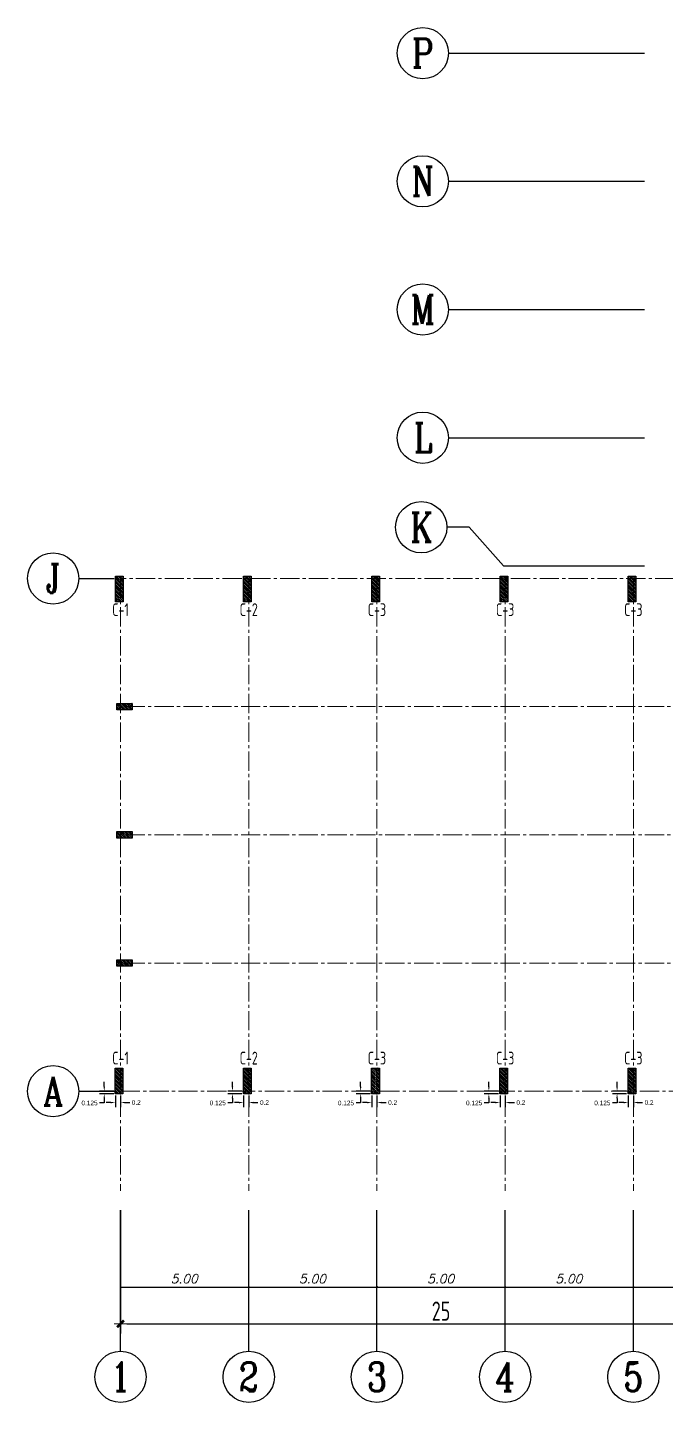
# Model space of a CAD drawing. Header units: metres. Extents: x 202848 to 204724, y 1924431 to 1925550.
# Drawn here: x 204046 to 204070.9, y 1925072.8 to 1925126.5 of the extents above; entities that cross this region are included whole.
import ezdxf
from ezdxf.enums import TextEntityAlignment as Align

# ---------------------------------------------------------------- set-up
doc = ezdxf.new("R2010")
doc.units = ezdxf.units.M
doc.header["$MEASUREMENT"] = 0
doc.linetypes.add('CENTER2', pattern=[1.125, 0.75, -0.125, 0.125, -0.125])
doc.layers.add('Axis', color=1, linetype='CENTER2', lineweight=5)
doc.layers.add('Dimations', color=3, linetype='Continuous', lineweight=5)
for name, color, linetype in [('Axis Name', 8, 'Continuous'), ('Columns', 2, 'Continuous'), ('YQ_DIM', 3, 'Continuous')]:
    doc.layers.add(name, color=color, linetype=linetype)
doc.styles.add('ROMANS', font='romans.shx', dxfattribs={"oblique": 15})
doc.styles.get("Standard").update_dxf_attribs({"font": 'arial.ttf'})
doc.styles.add('YQ_AXIS', font='COMPLEX.SHX', dxfattribs={"width": 0.8, "bigfont": 'GBCBIG.SHX'})
doc.styles.add('YQ_DIM', font='SUPEROS.SHX', dxfattribs={"width": 0.8, "bigfont": 'HZDX.SHX'})
doc.styles.add('YQ_TEXT', font='SUPEROS.SHX', dxfattribs={"width": 0.8, "bigfont": 'HZDX.SHX'})
doc.dimstyles.new('Copy(2) of DIM-50$', dxfattribs={"dimscale": 0, "dimtxt": 0.35, "dimasz": 0.03, "dimexe": 0, "dimexo": 0, "dimgap": 0.15, "dimtad": 1, "dimzin": 0, "dimdsep": 46, "dimtxsty": 'ROMANS', "dimblk1": 'OBLIQUE', "dimblk2": 'DTICK', "dimsah": 1, "dimcen": 0.1, "dimse1": 1, "dimse2": 1, "dimclrd": 2, "dimclre": 51, "dimclrt": 3, "dimaunit": 1, "dimadec": 0, "dimazin": 0, "dimtfac": 1e-05, "dimtmove": 2, "dimatfit": 0, "dimldrblk": 'DTICK', "dimfxl": 0, "dimtolj": 1, "dimtzin": 0, "dimlwe": -1, "dimarcsym": 0})
doc.dimstyles.get("Standard").update_dxf_attribs({"dimtxt": 0.18, "dimasz": 0.18, "dimexe": 0.18, "dimexo": 0.0625, "dimgap": 0.09, "dimtad": 0, "dimtih": 1, "dimtoh": 1, "dimdec": 4, "dimzin": 0, "dimdsep": 46, "dimtxsty": 'Standard', "dimcen": 0.09, "dimadec": 0, "dimazin": 0, "dimtfac": 1, "dimtdec": 4, "dimtofl": 0, "dimtmove": 0, "dimatfit": 3, "dimfxl": 1, "dimtolj": 1, "dimtzin": 0, "dimarcsym": 0})
doc.dimstyles.new('yqm0_250', dxfattribs={"dimscale": 0.25, "dimtxt": 3, "dimasz": 1, "dimexe": 1.5, "dimexo": 3, "dimgap": 0.5, "dimtad": 1, "dimdec": 3, "dimdsep": 46, "dimtxsty": 'YQ_DIM', "dimblk": 'YQTICK', "dimcen": 0, "dimclrd": 256, "dimclre": 256, "dimclrt": 7, "dimadec": 1, "dimazin": 2, "dimtfac": 1, "dimtdec": 4, "dimtix": 1, "dimtmove": 2, "dimatfit": 2, "dimfxl": 1, "dimtolj": 1, "dimtzin": 0, "dimarcsym": 0})
pattern_1 = [(135, (510.506864, 218.711283), (-0.0353553390593, -0.0353553390593), [])]

# ---------------------------------------------------------------- blocks, each defined once
blk = doc.blocks.new('*D756')
at = {"layer": 'Defpoints', "color": 0, "lineweight": -2, "transparency": 16777216}
for p in [(204069.454, 1925084.865), (204069.654, 1925084.865), (204069.654, 1925084.522)]:
    blk.add_point(p, dxfattribs=at)
at = {"layer": 'Dimations', "color": 0, "lineweight": -2, "transparency": 16777216}
for p, q in [((204069.454, 1925084.802), (204069.454, 1925084.342)), ((204069.654, 1925084.802), (204069.654, 1925084.342)), ((204069.274, 1925084.522), (204069.094, 1925084.522)), ((204069.834, 1925084.522), (204070.014, 1925084.522))]:
    blk.add_line(p, q, dxfattribs=at)
for points in [[(204069.274, 1925084.552), (204069.274, 1925084.492), (204069.454, 1925084.522)], [(204069.834, 1925084.552), (204069.834, 1925084.492), (204069.654, 1925084.522)]]:
    blk.add_solid(points, dxfattribs=at)
at = {"layer": 'Dimations', "color": 0, "lineweight": -2, "transparency": 16777216, "insert": (204070.267, 1925084.522), "char_height": 0.18, "attachment_point": 5}
blk.add_mtext('\\A1;0.2', dxfattribs=at)
blk = doc.blocks.new('*D757')
at = {"layer": 'Defpoints', "color": 0, "lineweight": -2, "transparency": 16777216}
for p in [(204069.019, 1925084.865), (204069.454, 1925084.965), (204069.454, 1925084.865)]:
    blk.add_point(p, dxfattribs=at)
at = {"layer": 'Dimations', "color": 0, "lineweight": -2, "transparency": 16777216}
for p, q in [((204069.019, 1925085.145), (204069.019, 1925085.325)), ((204069.391, 1925084.965), (204068.839, 1925084.965)), ((204069.391, 1925084.865), (204068.839, 1925084.865)), ((204069.019, 1925084.505), (204068.839, 1925084.505)), ((204069.019, 1925084.685), (204069.019, 1925084.505))]:
    blk.add_line(p, q, dxfattribs=at)
for points in [[(204068.989, 1925085.145), (204069.049, 1925085.145), (204069.019, 1925084.965)], [(204068.989, 1925084.685), (204069.049, 1925084.685), (204069.019, 1925084.865)]]:
    blk.add_solid(points, dxfattribs=at)
at = {"layer": 'Dimations', "color": 0, "lineweight": -2, "transparency": 16777216, "insert": (204068.445, 1925084.505), "char_height": 0.18, "attachment_point": 5}
blk.add_mtext('\\A1;0.125', dxfattribs=at)
blk = doc.blocks.new('_OBLIQUE')
at = {"color": 0, "linetype": 'ByBlock'}
blk.add_line((-0.5, -0.5), (0.5, 0.5), dxfattribs=at)
blk = doc.blocks.new('DTICK')
at = {"color": 3}
blk.add_line((-1, -1), (1, 1), dxfattribs=at)
for p, q in [((-1, 0), (1, 0)), ((0, 1), (0, -1))]:
    blk.add_line(p, q)
blk = doc.blocks.new('*D1249')
at = {"layer": 'Defpoints', "color": 0, "lineweight": -2, "transparency": 16777216}
for p in [(204049.654, 1925081.073), (204054.654, 1925081.073), (204054.654, 1925077.323)]:
    blk.add_point(p, dxfattribs=at)
at = {"layer": 'Dimations', "color": 2, "lineweight": -2, "transparency": 16777216}
blk.add_line((204049.654, 1925077.323), (204054.624, 1925077.323), dxfattribs=at)
at = {"layer": 'Dimations', "color": 2, "lineweight": -2, "transparency": 16777216, "xscale": 0.03, "yscale": 0.03, "zscale": 0.03, "rotation": 180}
blk.add_blockref('_OBLIQUE', (204049.654, 1925077.323), dxfattribs=at)
at = {"layer": 'Dimations', "color": 2, "lineweight": -2, "transparency": 16777216, "xscale": 0.03, "yscale": 0.03, "zscale": 0.03}
blk.add_blockref('DTICK', (204054.654, 1925077.323), dxfattribs=at)
at = {"layer": 'Dimations', "color": 3, "transparency": 16777216, "insert": (204052.139, 1925077.648), "char_height": 0.35, "attachment_point": 5, "style": 'ROMANS'}
blk.add_mtext('\\A1;5.00', dxfattribs=at)
blk = doc.blocks.new('*D1250')
at = {"layer": 'Defpoints', "color": 0, "lineweight": -2, "transparency": 16777216}
for p in [(204054.654, 1925081.073), (204059.654, 1925081.073), (204059.654, 1925077.323)]:
    blk.add_point(p, dxfattribs=at)
at = {"layer": 'Dimations', "color": 2, "lineweight": -2, "transparency": 16777216}
blk.add_line((204054.654, 1925077.323), (204059.624, 1925077.323), dxfattribs=at)
at = {"layer": 'Dimations', "color": 2, "lineweight": -2, "transparency": 16777216, "xscale": 0.03, "yscale": 0.03, "zscale": 0.03, "rotation": 180}
blk.add_blockref('_OBLIQUE', (204054.654, 1925077.323), dxfattribs=at)
at = {"layer": 'Dimations', "color": 2, "lineweight": -2, "transparency": 16777216, "xscale": 0.03, "yscale": 0.03, "zscale": 0.03}
blk.add_blockref('DTICK', (204059.654, 1925077.323), dxfattribs=at)
at = {"layer": 'Dimations', "color": 3, "transparency": 16777216, "insert": (204057.139, 1925077.648), "char_height": 0.35, "attachment_point": 5, "style": 'ROMANS'}
blk.add_mtext('\\A1;5.00', dxfattribs=at)
blk = doc.blocks.new('*D1251')
at = {"layer": 'Defpoints', "color": 0, "lineweight": -2, "transparency": 16777216}
for p in [(204059.654, 1925081.073), (204064.654, 1925081.073), (204064.654, 1925077.323)]:
    blk.add_point(p, dxfattribs=at)
at = {"layer": 'Dimations', "color": 2, "lineweight": -2, "transparency": 16777216}
blk.add_line((204059.654, 1925077.323), (204064.624, 1925077.323), dxfattribs=at)
at = {"layer": 'Dimations', "color": 2, "lineweight": -2, "transparency": 16777216, "xscale": 0.03, "yscale": 0.03, "zscale": 0.03, "rotation": 180}
blk.add_blockref('_OBLIQUE', (204059.654, 1925077.323), dxfattribs=at)
at = {"layer": 'Dimations', "color": 2, "lineweight": -2, "transparency": 16777216, "xscale": 0.03, "yscale": 0.03, "zscale": 0.03}
blk.add_blockref('DTICK', (204064.654, 1925077.323), dxfattribs=at)
at = {"layer": 'Dimations', "color": 3, "transparency": 16777216, "insert": (204062.139, 1925077.648), "char_height": 0.35, "attachment_point": 5, "style": 'ROMANS'}
blk.add_mtext('\\A1;5.00', dxfattribs=at)
blk = doc.blocks.new('*D1252')
at = {"layer": 'Defpoints', "color": 0, "lineweight": -2, "transparency": 16777216}
for p in [(204064.654, 1925081.073), (204069.654, 1925081.073), (204069.654, 1925077.323)]:
    blk.add_point(p, dxfattribs=at)
at = {"layer": 'Dimations', "color": 2, "lineweight": -2, "transparency": 16777216}
blk.add_line((204064.654, 1925077.323), (204069.624, 1925077.323), dxfattribs=at)
at = {"layer": 'Dimations', "color": 2, "lineweight": -2, "transparency": 16777216, "xscale": 0.03, "yscale": 0.03, "zscale": 0.03, "rotation": 180}
blk.add_blockref('_OBLIQUE', (204064.654, 1925077.323), dxfattribs=at)
at = {"layer": 'Dimations', "color": 2, "lineweight": -2, "transparency": 16777216, "xscale": 0.03, "yscale": 0.03, "zscale": 0.03}
blk.add_blockref('DTICK', (204069.654, 1925077.323), dxfattribs=at)
at = {"layer": 'Dimations', "color": 3, "transparency": 16777216, "insert": (204067.139, 1925077.648), "char_height": 0.35, "attachment_point": 5, "style": 'ROMANS'}
blk.add_mtext('\\A1;5.00', dxfattribs=at)
blk = doc.blocks.new('*D1230')
at = {"layer": 'Defpoints', "color": 0, "lineweight": -2, "transparency": 16777216}
for p in [(204069.654, 1925081.073), (204074.654, 1925081.073), (204074.654, 1925077.323)]:
    blk.add_point(p, dxfattribs=at)
at = {"layer": 'Dimations', "color": 2, "lineweight": -2, "transparency": 16777216}
blk.add_line((204069.654, 1925077.323), (204074.624, 1925077.323), dxfattribs=at)
at = {"layer": 'Dimations', "color": 2, "lineweight": -2, "transparency": 16777216, "xscale": 0.03, "yscale": 0.03, "zscale": 0.03, "rotation": 180}
blk.add_blockref('_OBLIQUE', (204069.654, 1925077.323), dxfattribs=at)
at = {"layer": 'Dimations', "color": 2, "lineweight": -2, "transparency": 16777216, "xscale": 0.03, "yscale": 0.03, "zscale": 0.03}
blk.add_blockref('DTICK', (204074.654, 1925077.323), dxfattribs=at)
at = {"layer": 'Dimations', "color": 3, "transparency": 16777216, "insert": (204072.139, 1925077.648), "char_height": 0.35, "attachment_point": 5, "style": 'ROMANS'}
blk.add_mtext('\\A1;5.00', dxfattribs=at)
blk = doc.blocks.new('YQTICK')
blk.add_line((-1, 0), (1, 0))
at = {"const_width": 0.4}
blk.add_lwpolyline([(0.53, 0.53), (-0.53, -0.53)], dxfattribs=at)
blk = doc.blocks.new('*D1258')
at = {"layer": 'Defpoints', "color": 0, "lineweight": -2, "transparency": 16777216}
for p in [(204049.654, 1925081.073), (204074.654, 1925081.073), (204074.654, 1925075.887)]:
    blk.add_point(p, dxfattribs=at)
at = {"layer": 'Dimations', "lineweight": -2, "transparency": 16777216}
for p, q in [((204049.654, 1925080.323), (204049.654, 1925075.512)), ((204074.654, 1925080.323), (204074.654, 1925075.512)), ((204049.904, 1925075.887), (204074.404, 1925075.887))]:
    blk.add_line(p, q, dxfattribs=at)
at = {"layer": 'Dimations', "lineweight": -2, "transparency": 16777216, "xscale": 0.25, "yscale": 0.25, "zscale": 0.25, "rotation": 180}
blk.add_blockref('YQTICK', (204049.654, 1925075.887), dxfattribs=at)
at = {"layer": 'Dimations', "lineweight": -2, "transparency": 16777216, "xscale": 0.25, "yscale": 0.25, "zscale": 0.25}
blk.add_blockref('YQTICK', (204074.654, 1925075.887), dxfattribs=at)
at = {"layer": 'Dimations', "color": 7, "transparency": 16777216, "insert": (204062.154, 1925076.387), "char_height": 0.75, "attachment_point": 5, "style": 'YQ_DIM'}
blk.add_mtext('\\A1;25', dxfattribs=at)
blk = doc.blocks.new('*U758')
at = {"layer": 'Dimations', "lineweight": -2}
dim = blk.add_linear_dim(base=(-0.2659, 0.03116), p1=(0.1688, 0.13116), p2=(0.1688, 0.03116), angle=90, text='0.125', dimstyle='Standard', dxfattribs=at)
dim.commit()
dim.dimension.update_dxf_attribs({"geometry": '*D757', "text_midpoint": (-0.84028, -0.32884), "dimtype": 128, "insert": (-204069.28503, -1925084.83362)})
dim = blk.add_linear_dim(base=(0.3688, -0.31116), p1=(0.1688, 0.03116), p2=(0.3688, 0.03116), text='0.2', dimstyle='Standard', dxfattribs=at)
dim.commit()
dim.dimension.update_dxf_attribs({"geometry": '*D756', "text_midpoint": (0.98173, -0.31116), "dimtype": 128, "insert": (-204069.28503, -1925084.83362)})
blk = doc.blocks.new('*U759')
at = {"layer": 'Dimations', "color": 0, "linetype": 'ByBlock', "lineweight": -2, "transparency": 16777216}
for p in [(-20, 0), (-15, 0), (-10, 0), (-5, 0), (0, 0)]:
    blk.add_blockref('*U758', p, dxfattribs=at)

msp = doc.modelspace()

# ---------------------------------------------------------------- hatches: boundary and pattern name
at = {"layer": 'Columns', "transparency": 33554687}
h = msp.add_hatch(dxfattribs=at)
h.set_pattern_fill('ANSI31', color=256, scale=0.4, angle=90)
h.set_pattern_definition([(135, (485.45686, 218.701247), (-0.0353553390593, -0.0353553390593), [])])
h.paths.add_polyline_path([(204049.4539, 1925104.0547), (204049.7539, 1925104.0547), (204049.7539, 1925105.0547), (204049.4539, 1925105.0547)])
h = msp.add_hatch(dxfattribs=at)
h.set_pattern_fill('ANSI31', color=256, scale=0.4, angle=90)
h.set_pattern_definition([(135, (490.45686, 218.701247), (-0.0353553390593, -0.0353553390593), [])])
h.paths.add_polyline_path([(204054.4539, 1925104.0547), (204054.7539, 1925104.0547), (204054.7539, 1925105.0547), (204054.4539, 1925105.0547)])
h = msp.add_hatch(dxfattribs=at)
h.set_pattern_fill('ANSI31', color=256, scale=0.4, angle=90)
h.set_pattern_definition([(135, (495.45686, 218.701247), (-0.0353553390593, -0.0353553390593), [])])
h.paths.add_polyline_path([(204059.4539, 1925104.0547), (204059.7539, 1925104.0547), (204059.7539, 1925105.0547), (204059.4539, 1925105.0547)])
h = msp.add_hatch(dxfattribs=at)
h.set_pattern_fill('ANSI31', color=256, scale=0.4, angle=90)
h.set_pattern_definition([(135, (500.45686, 218.701247), (-0.0353553390593, -0.0353553390593), [])])
h.paths.add_polyline_path([(204064.4539, 1925104.0547), (204064.7539, 1925104.0547), (204064.7539, 1925105.0547), (204064.4539, 1925105.0547)])
h = msp.add_hatch(dxfattribs=at)
h.set_pattern_fill('ANSI31', color=256, scale=0.4, angle=90)
h.set_pattern_definition([(135, (505.45686, 218.701247), (-0.0353553390593, -0.0353553390593), [])])
h.paths.add_polyline_path([(204069.4539, 1925104.0547), (204069.7539, 1925104.0547), (204069.7539, 1925105.0547), (204069.4539, 1925105.0547)])
h = msp.add_hatch(dxfattribs=at)
h.set_pattern_fill('ANSI31', color=256, scale=0.4, angle=90)
h.set_pattern_definition(pattern_1)
h.paths.add_polyline_path([(204050.1038, 1925099.8398), (204050.1038, 1925100.0898), (204049.5038, 1925100.0898), (204049.5038, 1925099.8398)])
h = msp.add_hatch(dxfattribs=at)
h.set_pattern_fill('ANSI31', color=256, scale=0.4, angle=90)
h.set_pattern_definition(pattern_1)
h.paths.add_polyline_path([(204050.1038, 1925094.8398), (204050.1038, 1925095.0898), (204049.5038, 1925095.0898), (204049.5038, 1925094.8398)])
h = msp.add_hatch(dxfattribs=at)
h.set_pattern_fill('ANSI31', color=256, scale=0.4, angle=90)
h.set_pattern_definition(pattern_1)
h.paths.add_polyline_path([(204050.1038, 1925089.8398), (204050.1038, 1925090.0898), (204049.5038, 1925090.0898), (204049.5038, 1925089.8398)])
h = msp.add_hatch(dxfattribs=at)
h.set_pattern_fill('ANSI31', color=256, scale=0.4, angle=90)
h.set_pattern_definition([(135, (485.45054, 218.211283), (-0.0353553390593, -0.0353553390593), [])])
h.paths.add_polyline_path([(204049.4475, 1925084.8648), (204049.7475, 1925084.8648), (204049.7475, 1925085.8648), (204049.4475, 1925085.8648)])
h = msp.add_hatch(dxfattribs=at)
h.set_pattern_fill('ANSI31', color=256, scale=0.4, angle=90)
h.set_pattern_definition([(135, (490.45054, 218.211283), (-0.0353553390593, -0.0353553390593), [])])
h.paths.add_polyline_path([(204054.4475, 1925084.8648), (204054.7475, 1925084.8648), (204054.7475, 1925085.8648), (204054.4475, 1925085.8648)])
h = msp.add_hatch(dxfattribs=at)
h.set_pattern_fill('ANSI31', color=256, scale=0.4, angle=90)
h.set_pattern_definition([(135, (495.45054, 218.211283), (-0.0353553390593, -0.0353553390593), [])])
h.paths.add_polyline_path([(204059.4475, 1925084.8648), (204059.7475, 1925084.8648), (204059.7475, 1925085.8648), (204059.4475, 1925085.8648)])
h = msp.add_hatch(dxfattribs=at)
h.set_pattern_fill('ANSI31', color=256, scale=0.4, angle=90)
h.set_pattern_definition([(135, (500.45054, 218.211283), (-0.0353553390593, -0.0353553390593), [])])
h.paths.add_polyline_path([(204064.4475, 1925084.8648), (204064.7475, 1925084.8648), (204064.7475, 1925085.8648), (204064.4475, 1925085.8648)])
h = msp.add_hatch(dxfattribs=at)
h.set_pattern_fill('ANSI31', color=256, scale=0.4, angle=90)
h.set_pattern_definition([(135, (505.45054, 218.211283), (-0.0353553390593, -0.0353553390593), [])])
h.paths.add_polyline_path([(204069.4475, 1925084.8648), (204069.7475, 1925084.8648), (204069.7475, 1925085.8648), (204069.4475, 1925085.8648)])

# ---------------------------------------------------------------- linework, layer by layer
at = {"layer": 'Axis'}
for p, q in [((204103.8787, 1925104.9648), (204049.6538, 1925104.9648)), ((204049.6538, 1925104.9648), (204049.6538, 1925081.0728)), ((204054.6538, 1925104.9648), (204054.6538, 1925081.0728)), ((204059.6538, 1925104.9648), (204059.6538, 1925081.0728)), ((204064.6538, 1925104.9648), (204064.6538, 1925081.0728)), ((204069.6538, 1925104.9648), (204069.6538, 1925081.0728)), ((204100.1038, 1925099.9648), (204049.6538, 1925099.9648)), ((204100.1038, 1925094.9648), (204049.6538, 1925094.9648)), ((204100.1038, 1925089.9648), (204049.6538, 1925089.9648)), ((204049.6606, 1925084.9648), (204103.8787, 1925084.9648))]:
    msp.add_line(p, q, dxfattribs=at)
at = {"layer": 'Axis Name'}
for p, q in [((204062.4433, 1925125.4548), (204070.0835, 1925125.4548)), ((204062.4433, 1925120.4548), (204070.0835, 1925120.4548)), ((204062.4433, 1925115.4548), (204070.0835, 1925115.4548)), ((204062.4433, 1925110.4548), (204070.0835, 1925110.4548)), ((204063.2503, 1925106.9611), (204062.381, 1925106.9611)), ((204064.5835, 1925105.4548), (204063.2503, 1925106.9611)), ((204064.5835, 1925105.4548), (204070.0835, 1925105.4548)), ((204048.026, 1925104.9648), (204049.401, 1925104.9648)), ((204048.026, 1925084.9648), (204049.401, 1925084.9648)), ((204049.6538, 1925074.8228), (204049.6538, 1925080.3228)), ((204054.6538, 1925074.8228), (204054.6538, 1925080.3228)), ((204059.6538, 1925074.8228), (204059.6538, 1925080.3228)), ((204064.6538, 1925074.8228), (204064.6538, 1925080.3228)), ((204069.6538, 1925074.8228), (204069.6538, 1925080.3228))]:
    msp.add_line(p, q, dxfattribs=at)
for centre in [(204061.4433, 1925125.4548), (204061.4433, 1925120.4548), (204061.4433, 1925115.4548), (204061.4433, 1925110.4548), (204061.381, 1925106.9611), (204047.026, 1925104.9648), (204047.026, 1925084.9648), (204049.6538, 1925073.8228), (204054.6538, 1925073.8228), (204059.6538, 1925073.8228), (204064.6538, 1925073.8228), (204069.6538, 1925073.8228)]:
    msp.add_circle(centre, 1, dxfattribs=at)
at = {"layer": 'Columns'}
for points in [[(204049.4539, 1925104.0547), (204049.4539, 1925105.0547), (204049.7539, 1925105.0547), (204049.7539, 1925104.0547)], [(204054.4539, 1925104.0547), (204054.4539, 1925105.0547), (204054.7539, 1925105.0547), (204054.7539, 1925104.0547)], [(204059.4539, 1925104.0547), (204059.4539, 1925105.0547), (204059.7539, 1925105.0547), (204059.7539, 1925104.0547)], [(204064.4539, 1925104.0547), (204064.4539, 1925105.0547), (204064.7539, 1925105.0547), (204064.7539, 1925104.0547)], [(204069.4539, 1925104.0547), (204069.4539, 1925105.0547), (204069.7539, 1925105.0547), (204069.7539, 1925104.0547)], [(204050.1038, 1925100.0898), (204050.1038, 1925099.8398), (204049.5038, 1925099.8398), (204049.5038, 1925100.0898)], [(204050.1038, 1925095.0898), (204050.1038, 1925094.8398), (204049.5038, 1925094.8398), (204049.5038, 1925095.0898)], [(204050.1038, 1925090.0898), (204050.1038, 1925089.8398), (204049.5038, 1925089.8398), (204049.5038, 1925090.0898)], [(204049.4475, 1925084.8648), (204049.4475, 1925085.8648), (204049.7475, 1925085.8648), (204049.7475, 1925084.8648)], [(204054.4475, 1925084.8648), (204054.4475, 1925085.8648), (204054.7475, 1925085.8648), (204054.7475, 1925084.8648)], [(204059.4475, 1925084.8648), (204059.4475, 1925085.8648), (204059.7475, 1925085.8648), (204059.7475, 1925084.8648)], [(204064.4475, 1925084.8648), (204064.4475, 1925085.8648), (204064.7475, 1925085.8648), (204064.7475, 1925084.8648)], [(204069.4475, 1925084.8648), (204069.4475, 1925085.8648), (204069.7475, 1925085.8648), (204069.7475, 1925084.8648)]]:
    msp.add_lwpolyline(points, close=True, dxfattribs=at)

# ---------------------------------------------------------------- block references
at = {"layer": 'Dimations', "lineweight": -2}
msp.add_blockref('*U759', (204069.285, 1925084.8336), dxfattribs=at)

# ---------------------------------------------------------------- texts
at = {"layer": 'Axis Name', "color": 7, "style": 'YQ_AXIS', "width": 0.8}
for s, p in [('P', (204061.4433, 1925125.4548)), ('N', (204061.4433, 1925120.4548)), ('M', (204061.4433, 1925115.4548)), ('L', (204061.4433, 1925110.4548)), ('K', (204061.381, 1925106.9611)), ('J', (204047.026, 1925104.9648)), ('A', (204047.026, 1925084.9648)), ('1', (204049.6538, 1925073.8228)), ('2', (204054.6538, 1925073.8228)), ('3', (204059.6538, 1925073.8228)), ('4', (204064.6538, 1925073.8228)), ('5', (204069.6538, 1925073.8228))]:
    msp.add_text(s, height=1.125, dxfattribs=at).set_placement(p, align=Align.MIDDLE)
at = {"layer": 'YQ_DIM', "lineweight": -2, "style": 'YQ_TEXT', "width": 0.8}
for s, p in [('C-1', (204049.6538, 1925103.748)), ('C-2', (204054.6538, 1925103.748)), ('C-3', (204059.6538, 1925103.748)), ('C-3', (204064.6538, 1925103.748)), ('C-3', (204069.6538, 1925103.748)), ('C-1', (204049.6538, 1925086.2572)), ('C-2', (204054.6538, 1925086.2572)), ('C-3', (204059.6538, 1925086.2572)), ('C-3', (204064.6538, 1925086.2572)), ('C-3', (204069.6538, 1925086.2572))]:
    msp.add_text(s, height=0.5, dxfattribs=at).set_placement(p, align=Align.MIDDLE)

# ---------------------------------------------------------------- dimensions: what is measured, and where the dimension line sits
at = {"layer": 'Dimations'}
dim = msp.add_aligned_dim(p1=(204049.6538, 1925081.0728), p2=(204074.6538, 1925081.0728), distance=-5.1855, dimstyle='yqm0_250', dxfattribs=at)
dim.commit()
dim.dimension.update_dxf_attribs({"geometry": '*D1258', "text_midpoint": (204062.1538, 1925076.3873)})
for base, p1, p2, picture, middle in [((204054.6538, 1925077.3228), (204049.6538, 1925081.0728), (204054.6538, 1925081.0728), '*D1249', (204052.1388, 1925077.6478)), ((204059.6538, 1925077.3228), (204054.6538, 1925081.0728), (204059.6538, 1925081.0728), '*D1250', (204057.1388, 1925077.6478)), ((204064.6538, 1925077.3228), (204059.6538, 1925081.0728), (204064.6538, 1925081.0728), '*D1251', (204062.1388, 1925077.6478)), ((204069.6538, 1925077.3228), (204064.6538, 1925081.0728), (204069.6538, 1925081.0728), '*D1252', (204067.1388, 1925077.6478)), ((204074.6538, 1925077.3228), (204069.6538, 1925081.0728), (204074.6538, 1925081.0728), '*D1230', (204072.1388, 1925077.6478))]:
    dim = msp.add_linear_dim(base=base, p1=p1, p2=p2, dimstyle='Copy(2) of DIM-50$', override={"dimscale": 1}, dxfattribs=at)
    dim.commit()
    dim.dimension.update_dxf_attribs({"geometry": picture, "text_midpoint": middle})

doc.saveas('drawing.dxf')
